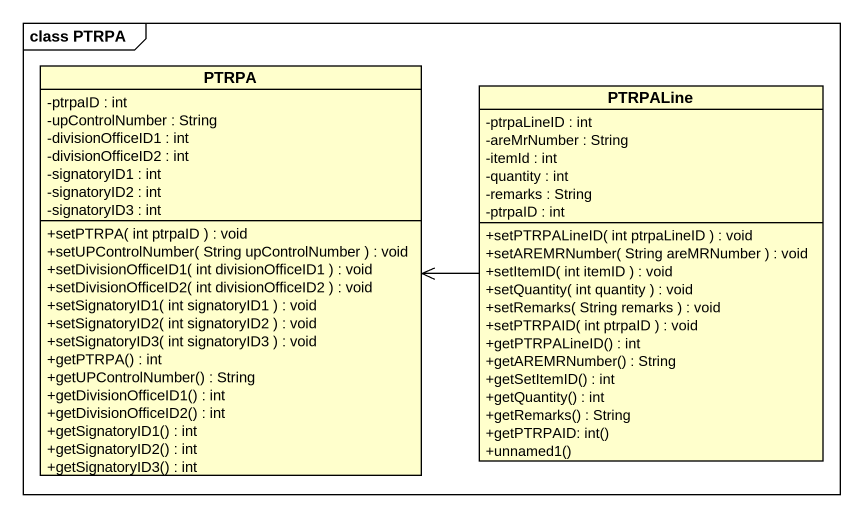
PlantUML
@startuml
mainframe class PTRPA
hide circle
hide empty members
skinparam classAttributeIconSize 0
class PTRPA {
  -ptrpaID : int
  -upControlNumber : String
  -divisionOfficeID1 : int
  -divisionOfficeID2 : int
  -signatoryID1 : int
  -signatoryID2 : int
  -signatoryID3 : int
  +setPTRPA( int ptrpaID ) : void
  +setUPControlNumber( String upControlNumber ) : void
  +setDivisionOfficeID1( int divisionOfficeID1 ) : void
  +setDivisionOfficeID2( int divisionOfficeID2 ) : void
  +setSignatoryID1( int signatoryID1 ) : void
  +setSignatoryID2( int signatoryID2 ) : void
  +setSignatoryID3( int signatoryID3 ) : void
  +getPTRPA() : int
  +getUPControlNumber() : String
  +getDivisionOfficeID1() : int
  +getDivisionOfficeID2() : int
  +getSignatoryID1() : int
  +getSignatoryID2() : int
  +getSignatoryID3() : int
}
class PTRPALine {
  -ptrpaLineID : int
  -areMrNumber : String
  -itemId : int
  -quantity : int
  -remarks : String
  -ptrpaID : int
  +setPTRPALineID( int ptrpaLineID ) : void
  +setAREMRNumber( String areMRNumber ) : void
  +setItemID( int itemID ) : void
  +setQuantity( int quantity ) : void
  +setRemarks( String remarks ) : void
  +setPTRPAID( int ptrpaID ) : void
  +getPTRPALineID() : int
  +getAREMRNumber() : String
  +getSetItemID() : int
  +getQuantity() : int
  +getRemarks() : String
  +getPTRPAID: int()
  +unnamed1()
}
PTRPALine -left-> PTRPA
@enduml
